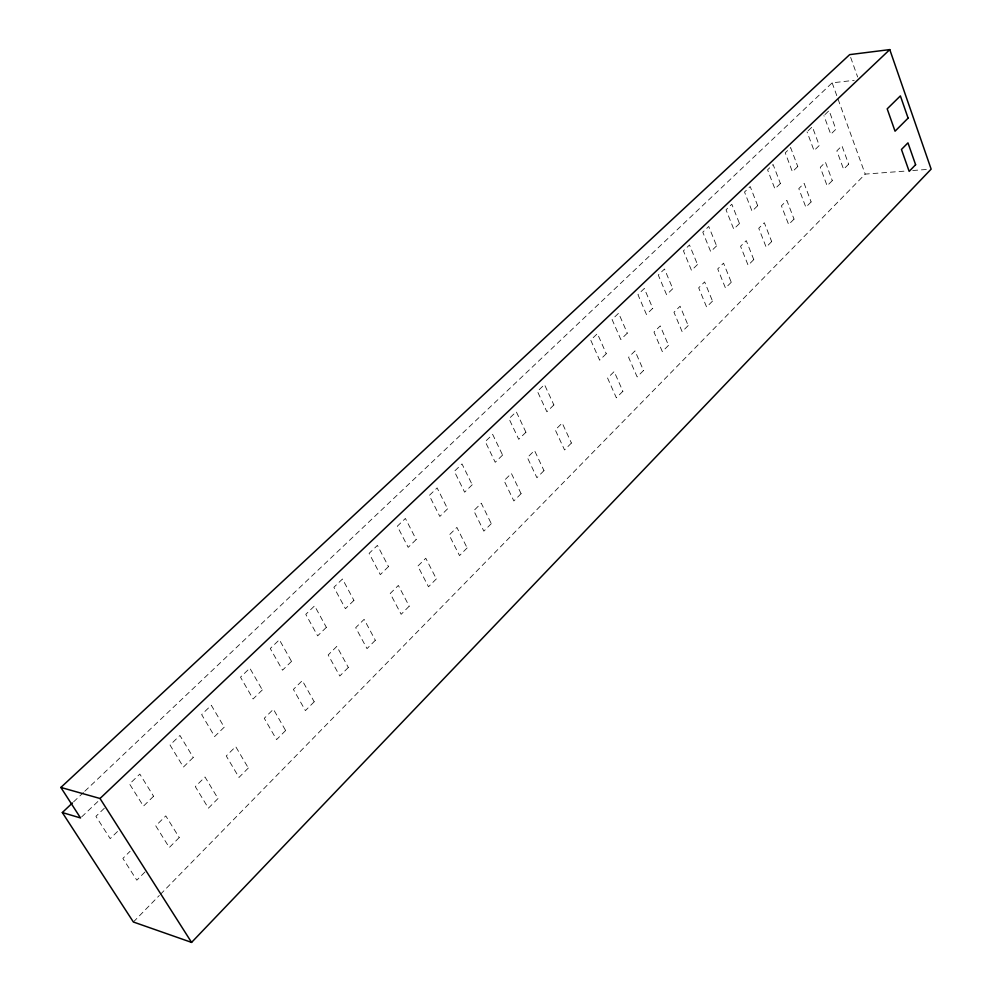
<?xml version="1.0" encoding="UTF-8"?>
<svg xmlns="http://www.w3.org/2000/svg" width="992" height="992" viewBox="0 0 992 992"><rect width="100%" height="100%" fill="white"/><g stroke="black" fill="none" stroke-linecap="round" stroke-linejoin="round"><path stroke-width="0.74" stroke-dasharray="4.96 3.72" d="M133.374 922.002L159.352 895.441M160.431 894.338L865.198 174.108L906.601 170.984M144.968 871.993L136.822 880.189L122.872 858.415L130.088 851.26M117.502 831.507L110.199 838.637L95.926 816.342L106.479 806.186M808.108 130.808L812.324 126.753L819.268 145.502L814.035 150.623L807.042 131.824M824.947 114.601L829.089 110.608L835.896 129.258L830.763 134.267L823.918 115.593M73.557 801.896L83.675 792.31M84.791 791.244L832.152 82.844L854.224 80.315M81.666 816.9L98.53 800.904M912.739 170.512L928.078 169.359M832.152 82.844L865.198 174.108M850.677 57.424L857.646 77.016M179.23 837.533L169.31 847.515L155.744 825.828L165.788 815.883L179.23 837.533M218.004 798.535L208.407 808.182L195.312 786.619L205.009 777.009L218.004 798.535M248.335 768.019L238.998 777.418L226.25 755.966L235.699 746.604L248.335 768.019M285.622 730.521L276.582 739.61L264.269 718.295L273.408 709.243L285.622 730.521M314.204 701.766L305.4 710.619L293.409 689.415L302.312 680.599L314.204 701.766M348.328 667.442L339.785 676.023L328.178 654.956L336.809 646.412L348.328 667.442M375.336 640.274L367.015 648.644L355.694 627.688L364.114 619.355L375.336 640.274M409.212 606.199L401.152 614.308L390.203 593.501L398.35 585.429L409.212 606.199M436.356 578.894L428.494 586.793L417.843 566.11L425.779 558.248L436.356 578.894M467.133 547.931L459.507 555.607L449.178 535.06L456.878 527.422L467.133 547.931M491.288 523.64L483.848 531.129L473.754 510.694L481.281 503.242L491.288 523.64M521.085 493.669L513.856 500.948L504.072 480.661L511.376 473.42L521.085 493.669M543.988 470.63L536.92 477.735L527.372 457.56L534.514 450.492L543.988 470.63M571.417 443.04L564.547 449.946L555.272 429.92L562.204 423.051L571.417 443.04M622.877 391.282L616.367 397.829L607.588 378.076L614.16 371.566L622.877 391.282M643.523 370.512L637.149 376.91L628.581 357.281L635.004 350.908L643.523 370.512M668.521 345.365L662.321 351.602L653.988 332.109L660.238 325.909L668.521 345.365M688.188 325.574L682.124 331.675L673.965 312.294L680.09 306.23L688.188 325.574M712.516 301.109L706.602 307.049L698.678 287.816L704.642 281.914L712.516 301.109M731.265 282.249L725.487 288.064L717.724 268.944L723.552 263.153L731.265 282.249M753.771 259.606L748.129 265.286L740.565 246.301L746.257 240.659L753.771 259.606M771.677 241.589L766.159 247.157L758.756 228.284L764.324 222.754L771.677 241.589M794.022 219.12L788.628 224.539L781.423 205.815L786.867 200.434L794.022 219.12M811.121 201.922L805.851 207.229L798.796 188.604L804.115 183.334L811.121 201.922M832.288 180.631L827.13 185.814L820.26 167.338L825.456 162.192L832.288 180.631M848.644 164.176L843.597 169.26L836.851 150.883L841.948 145.836L848.644 164.176M153.586 796.241L143.443 806.149L129.555 783.965L139.822 774.082L153.586 796.241M193.229 757.479L183.421 767.064L170.016 745.017L179.936 735.469L193.229 757.479M224.229 727.186L214.681 736.51L201.649 714.575L211.308 705.275L224.229 727.186M262.322 689.936L253.096 698.963L240.498 677.176L249.835 668.186L262.322 689.936M291.524 661.391L282.534 670.183L270.27 648.52L279.372 639.766L291.524 661.391M326.356 627.341L317.651 635.86L305.784 614.333L314.588 605.852L326.356 627.341M353.933 600.383L345.439 608.691L333.882 587.289L342.476 579.018L353.933 600.383M388.504 566.593L380.283 574.641L369.098 553.387L377.419 545.389L388.504 566.593M416.194 539.524L408.183 547.361L397.296 526.244L405.393 518.444L416.194 539.524M447.59 508.834L439.816 516.435L429.263 495.479L437.125 487.915L447.59 508.834M472.217 484.766L464.628 492.181L454.336 471.336L462.012 463.958L472.217 484.766M502.584 455.08L495.219 462.284L485.237 441.589L492.677 434.434L502.584 455.08M525.934 432.252L518.729 439.295L508.995 418.723L516.262 411.73L525.934 432.252M553.871 404.947L546.877 411.779L537.416 391.369L544.484 384.561L553.871 404.947M606.273 353.71L599.652 360.195L590.711 340.07L597.395 333.634L606.273 353.71M627.291 333.163L620.818 339.5L612.076 319.498L618.624 313.199L627.291 333.163M652.748 308.289L646.437 314.464L637.943 294.612L644.304 288.474L652.748 308.289M672.762 288.722L666.587 294.76L658.279 275.032L664.516 269.03L672.762 288.722M697.512 264.529L691.498 270.407L683.426 250.827L689.49 244.987L697.512 264.529M716.584 245.892L710.694 251.646L702.795 232.178L708.734 226.461L716.584 245.892M739.462 223.522L733.733 229.127L726.032 209.808L731.823 204.24L739.462 223.522M757.677 205.716L752.06 211.209L744.521 192.014L750.2 186.558L757.677 205.716M780.382 183.52L774.913 188.864L767.585 169.818L773.103 164.498L780.382 183.52M797.766 166.52L792.41 171.765L785.23 152.83L790.636 147.622L797.766 166.52"/><path stroke-width="1.49" d="M62.322 812.547L133.374 922.002L191.58 942.4L931.141 169.124L889.774 49.6L849.685 54.622L60.859 787.45L80.538 817.966L62.322 812.547L72.428 802.962M60.859 787.45L100.018 798.486L889.774 49.6M100.018 798.486L191.58 942.4M915.604 164.722L909.168 171.38L901.455 149.457L907.965 142.86L915.604 164.722M908.102 118.135L895.044 131.204L887.195 108.86L900.389 95.902L908.102 118.135"/></g></svg>
